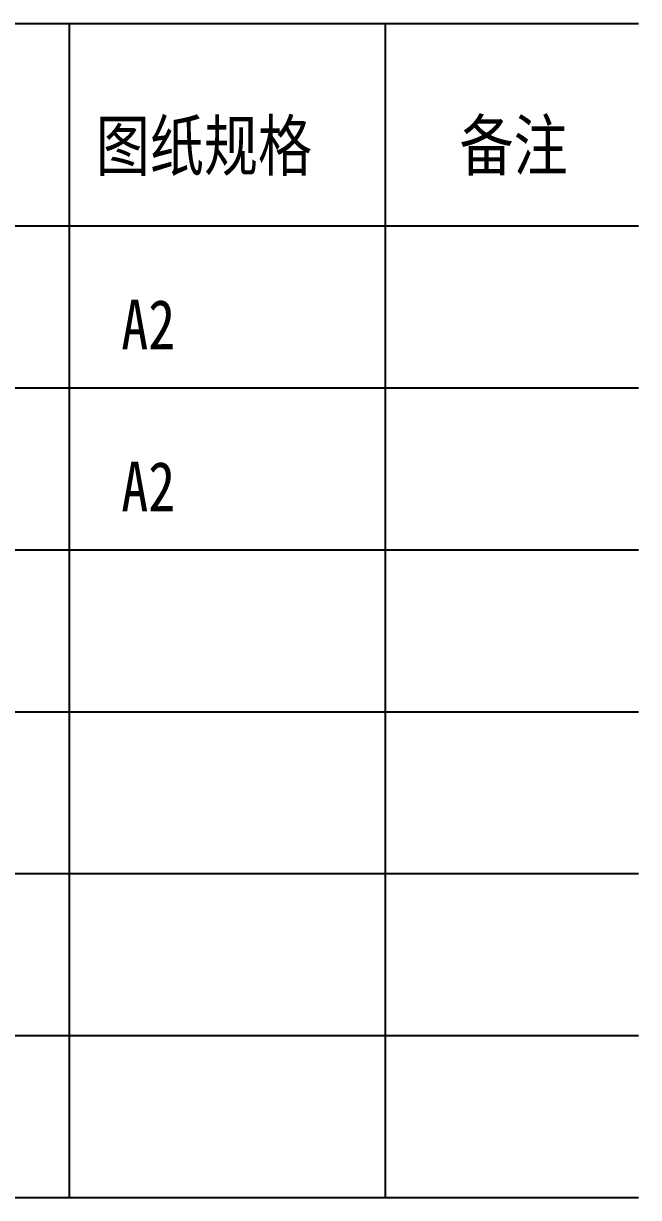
# Model space of a CAD drawing. Extents: x 57238 to 116638, y 270298 to 359907.
# Drawn here: x 103319 to 107865, y 326453 to 335128 of the extents above; entities that cross this region are included whole.
import ezdxf

# ---------------------------------------------------------------- set-up
doc = ezdxf.new("R2010")
doc.units = 0
doc.header["$LTSCALE"] = 1000
doc.header["$MEASUREMENT"] = 0
doc.layers.add('给排水系统', color=4, linetype='Continuous')
doc.styles.add('-宋体', font='', dxfattribs={"width": 0.8})
doc.styles.get('-宋体').set_extended_font_data('SimSun')

msp = doc.modelspace()

# ---------------------------------------------------------------- linework, layer by layer
at = {"color": 210}
msp.add_line((90700, 335127.7), (107864.7, 335127.7), dxfattribs=at)
at = {"color": 252}
for p, q in [((103657.9, 335127.7), (103657.9, 326452.6)), ((105992.4, 335127.7), (105992.4, 326452.6)), ((90700, 332435.4), (107864.7, 332435.4)), ((90700, 331238.9), (107864.7, 331238.9)), ((90700, 330042.3), (107864.7, 330042.3)), ((90700, 328845.7), (107864.7, 328845.7)), ((90700, 327649.1), (107864.7, 327649.1)), ((90700, 326452.6), (107864.7, 326452.6))]:
    msp.add_line(p, q, dxfattribs=at)
at = {"layer": '给排水系统', "color": 4}
msp.add_line((90700, 333632), (107864.7, 333632), dxfattribs=at)

# ---------------------------------------------------------------- texts
at = {"color": 20, "style": '-宋体', "width": 0.8}
for s, p in [('图纸规格', (103854.4, 334041.6)), ('备注', (106542, 334044)), ('A2', (104042.1, 332720.3)), ('A2', (104042.1, 331523.7))]:
    msp.add_text(s, height=365.9, dxfattribs=at).set_placement(p)

doc.saveas('drawing.dxf')
